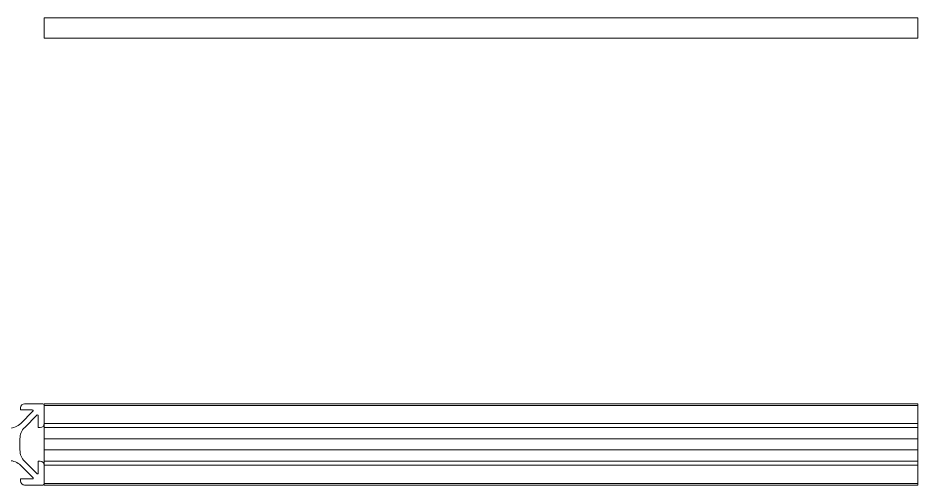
# Model space of a CAD drawing. Header units: millimetres. Extents: x -331 to 5585, y -2655 to 1513.
# Drawn here: x 2633.5 to 2855, y 1325.4 to 1440.4 of the extents above; entities that cross this region are included whole.
import ezdxf

# ---------------------------------------------------------------- set-up
doc = ezdxf.new("R2010")
doc.units = ezdxf.units.MM

msp = doc.modelspace()

# ---------------------------------------------------------------- linework, layer by layer
at = {"color": 7, "linetype": 'Continuous', "lineweight": 15}
for p, q in [((2639.99, 1440.38), (2639.99, 1435.38)), ((2639.99, 1440.38), (2854.99, 1440.38)), ((2854.99, 1440.38), (2854.99, 1435.38)), ((2639.99, 1435.38), (2854.99, 1435.38)), ((2634.14, 1343.88), (2634.14, 1344.38)), ((2639.59, 1345.38), (2635.14, 1345.38)), ((2639.99, 1345.38), (2854.99, 1345.38)), ((2639.99, 1345.38), (2639.99, 1344.98)), ((2639.99, 1340.53), (2639.99, 1344.98)), ((2854.99, 1344.98), (2854.99, 1345.38)), ((2854.99, 1344.98), (2854.99, 1340.53)), ((2634.14, 1343.88), (2637.04, 1343.88)), ((2637.18, 1343.54), (2634.19, 1340.55)), ((2635.16, 1339.58), (2638.15, 1342.57)), ((2638.49, 1342.43), (2638.49, 1339.53)), ((2639.99, 1340.53), (2639.99, 1339.53)), ((2854.99, 1339.53), (2854.99, 1340.53)), ((2638.99, 1339.53), (2638.49, 1339.53)), ((2639.99, 1339.58), (2639.99, 1336.75)), ((2854.99, 1339.53), (2639.99, 1339.53)), ((2854.99, 1339.58), (2854.99, 1336.75)), ((2633.99, 1334.01), (2633.99, 1336.75)), ((2854.99, 1336.75), (2639.99, 1336.75)), ((2639.99, 1336.75), (2639.99, 1334.01)), ((2854.99, 1336.75), (2854.99, 1334.01)), ((2639.99, 1334.01), (2854.99, 1334.01)), ((2639.99, 1334.01), (2639.99, 1331.18)), ((2854.99, 1334.01), (2854.99, 1331.18)), ((2638.15, 1328.2), (2635.16, 1331.18)), ((2638.49, 1331.23), (2638.49, 1328.34)), ((2638.49, 1331.23), (2638.99, 1331.23)), ((2854.99, 1331.23), (2639.99, 1331.23)), ((2639.99, 1331.23), (2639.99, 1330.23)), ((2854.99, 1330.23), (2854.99, 1331.23)), ((2634.19, 1330.21), (2637.18, 1327.22)), ((2639.99, 1325.78), (2639.99, 1330.23)), ((2854.99, 1330.23), (2854.99, 1325.78)), ((2634.14, 1326.38), (2634.14, 1326.88)), ((2637.04, 1326.88), (2634.14, 1326.88)), ((2635.14, 1325.38), (2639.59, 1325.38)), ((2639.99, 1325.78), (2639.99, 1325.38)), ((2854.99, 1325.38), (2639.99, 1325.38)), ((2854.99, 1325.38), (2854.99, 1325.78))]:
    msp.add_line(p, q, dxfattribs=at)
at = {"color": 8, "linetype": 'Continuous', "lineweight": 15}
for p, q in [((2854.99, 1344.98), (2639.99, 1344.98)), ((2639.99, 1340.53), (2854.99, 1340.53)), ((2854.99, 1330.23), (2639.99, 1330.23)), ((2639.99, 1325.78), (2854.99, 1325.78))]:
    msp.add_line(p, q, dxfattribs=at)
at = {"color": 7, "linetype": 'Continuous', "lineweight": 15}
for centre, radius, start, end in [((2635.14, 1344.38), 1, 90, 180), ((2639.59, 1344.98), 0.4, 0, 90), ((2637.04, 1343.68), 0.2, 315, 90), ((2638.29, 1342.43), 0.2, 0, 135), ((2631.36, 1343.38), 4, 270, 315), ((2638.99, 1340.53), 1, 270, 0), ((2637.99, 1336.75), 4, 135, 180), ((2637.99, 1334.01), 4, 180, 225), ((2631.36, 1327.38), 4, 45, 90), ((2638.99, 1330.23), 1, 360, 90), ((2637.04, 1327.08), 0.2, 270, 45), ((2638.29, 1328.34), 0.2, 225, 360), ((2635.14, 1326.38), 1, 180, 270), ((2639.59, 1325.78), 0.4, 270, 360)]:
    msp.add_arc(centre, radius, start, end, dxfattribs=at)

doc.saveas('drawing.dxf')
